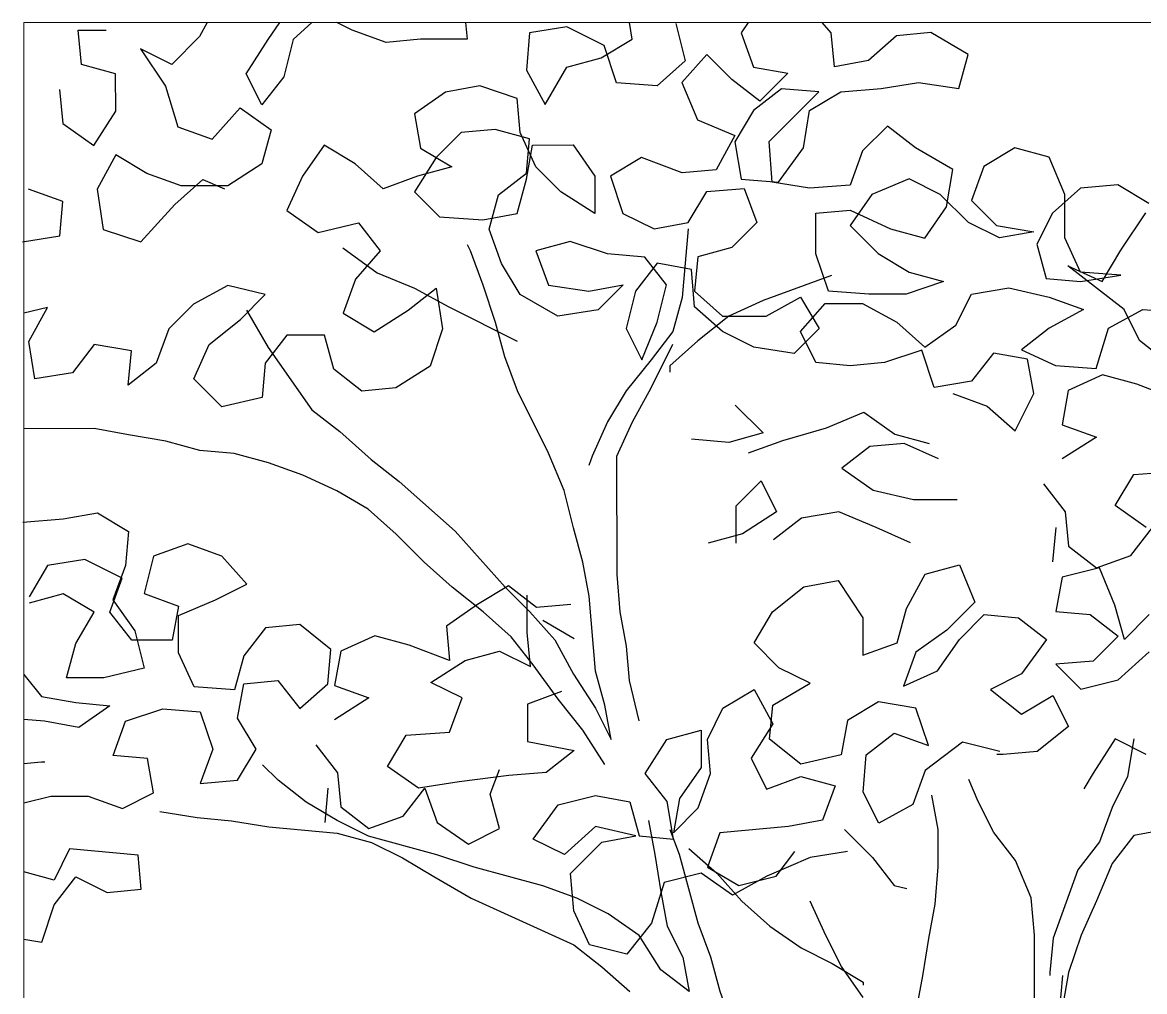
# Model space of a CAD drawing. Header units: millimetres. Extents: x 2810.5 to 2848.4, y 1624.4 to 1676.1.
# Drawn here: x 2825.743 to 2827.138, y 1652.594 to 1653.799 of the extents above; entities that cross this region are included whole.
import ezdxf

# ---------------------------------------------------------------- set-up
doc = ezdxf.new("R2010")
doc.units = ezdxf.units.MM
doc.layers.add('PROIEZIONI_projections', color=145, linetype='Continuous', lineweight=13)
doc.layers.add('VERDE_ALBERI', color=104, linetype='Continuous')

msp = doc.modelspace()

# ---------------------------------------------------------------- linework, layer by layer
at = {"layer": 'PROIEZIONI_projections'}
msp.add_lwpolyline([(2825.7446, 1653.7989), (2829.4645, 1653.7989), (2829.4645, 1651.4809), (2825.7446, 1651.4809)], close=True, dxfattribs=at)
at = {"layer": 'VERDE_ALBERI'}
for p, q in [((2825.9726, 1653.7989), (2825.9632, 1653.7816)), ((2826.0483, 1653.7778), (2826.063, 1653.7989)), ((2826.1029, 1653.7989), (2826.0793, 1653.7778)), ((2826.1528, 1653.7895), (2826.1339, 1653.7989)), ((2826.294, 1653.7989), (2826.296, 1653.778)), ((2826.4198, 1653.7936), (2826.3733, 1653.7858)), ((2826.4662, 1653.7704), (2826.4198, 1653.7936)), ((2826.5011, 1653.7782), (2826.4979, 1653.7989)), ((2826.5552, 1653.7976), (2826.5669, 1653.7512)), ((2826.6455, 1653.7989), (2826.6365, 1653.7861)), ((2826.7487, 1653.7862), (2826.7372, 1653.7989)), ((2825.8161, 1653.7466), (2825.8122, 1653.7892)), ((2825.8122, 1653.7892), (2825.8471, 1653.7892)), ((2825.9632, 1653.7816), (2825.9284, 1653.7467)), ((2826.1953, 1653.7741), (2826.1528, 1653.7895)), ((2826.2379, 1653.778), (2826.1953, 1653.7741)), ((2826.296, 1653.778), (2826.2379, 1653.778)), ((2826.3733, 1653.7858), (2826.3695, 1653.7394)), ((2826.4624, 1653.755), (2826.5011, 1653.7782)), ((2826.6365, 1653.7861), (2826.652, 1653.7435)), ((2826.7526, 1653.7436), (2826.7487, 1653.7862)), ((2826.83, 1653.7824), (2826.7952, 1653.7514)), ((2826.8725, 1653.7863), (2826.83, 1653.7824)), ((2826.919, 1653.7592), (2826.8725, 1653.7863)), ((2825.9284, 1653.7467), (2825.8896, 1653.766)), ((2825.8896, 1653.766), (2825.9206, 1653.7196)), ((2826.0212, 1653.7352), (2826.0483, 1653.7778)), ((2826.0793, 1653.7778), (2826.0677, 1653.7314)), ((2826.4818, 1653.724), (2826.4662, 1653.7704)), ((2826.4198, 1653.7433), (2826.4624, 1653.755)), ((2826.5669, 1653.7512), (2826.5321, 1653.7202)), ((2826.5939, 1653.7589), (2826.563, 1653.7241)), ((2826.6249, 1653.728), (2826.5939, 1653.7589)), ((2826.7952, 1653.7514), (2826.7526, 1653.7436)), ((2826.9074, 1653.7167), (2826.919, 1653.7592)), ((2825.8587, 1653.7351), (2825.8161, 1653.7466)), ((2826.3695, 1653.7394), (2826.3928, 1653.6968)), ((2826.3928, 1653.6968), (2826.4198, 1653.7433)), ((2826.652, 1653.7435), (2826.6946, 1653.7358)), ((2825.8588, 1653.6886), (2825.8587, 1653.7351)), ((2826.0406, 1653.6965), (2826.0212, 1653.7352)), ((2826.0677, 1653.7314), (2826.0406, 1653.6965)), ((2826.5321, 1653.7202), (2826.4818, 1653.724)), ((2826.563, 1653.7241), (2826.5824, 1653.6777)), ((2826.6598, 1653.701), (2826.6249, 1653.728)), ((2826.6946, 1653.7358), (2826.6598, 1653.701)), ((2826.8107, 1653.7166), (2826.8571, 1653.7244)), ((2826.8571, 1653.7244), (2826.9074, 1653.7167)), ((2825.7891, 1653.7156), (2825.793, 1653.6731)), ((2825.9206, 1653.7196), (2825.9362, 1653.6693)), ((2826.2689, 1653.7122), (2826.2303, 1653.6851)), ((2826.3115, 1653.72), (2826.2689, 1653.7122)), ((2826.3579, 1653.7045), (2826.3115, 1653.72)), ((2826.6869, 1653.7165), (2826.6521, 1653.6893)), ((2826.6714, 1653.6507), (2826.7333, 1653.7126)), ((2826.7333, 1653.7126), (2826.6869, 1653.7165)), ((2826.7217, 1653.6894), (2826.7604, 1653.7127)), ((2826.7604, 1653.7127), (2826.8107, 1653.7166)), ((2826.3618, 1653.662), (2826.3579, 1653.7045)), ((2825.8317, 1653.646), (2825.8588, 1653.6886)), ((2825.9788, 1653.6539), (2826.0135, 1653.6926)), ((2826.0135, 1653.6926), (2826.0523, 1653.6656)), ((2826.2303, 1653.6851), (2826.238, 1653.6425)), ((2826.6521, 1653.6893), (2826.6289, 1653.6506)), ((2826.714, 1653.643), (2826.7217, 1653.6894)), ((2825.793, 1653.6731), (2825.8317, 1653.646)), ((2825.9362, 1653.6693), (2825.9788, 1653.6539)), ((2826.5824, 1653.6777), (2826.6289, 1653.6584)), ((2826.8185, 1653.6701), (2826.7875, 1653.6392)), ((2826.8533, 1653.6431), (2826.8185, 1653.6701)), ((2826.0523, 1653.6656), (2826.0407, 1653.623)), ((2826.2883, 1653.6619), (2826.2574, 1653.6309)), ((2826.3309, 1653.6658), (2826.2883, 1653.6619)), ((2826.3735, 1653.6543), (2826.3309, 1653.6658)), ((2826.3812, 1653.6194), (2826.3618, 1653.662)), ((2826.3696, 1653.6117), (2826.3735, 1653.6543)), ((2826.6289, 1653.6584), (2826.6057, 1653.6158)), ((2826.1181, 1653.6463), (2826.091, 1653.6076)), ((2826.1568, 1653.6231), (2826.1181, 1653.6463)), ((2826.238, 1653.6425), (2826.2768, 1653.6193)), ((2826.3696, 1653.6039), (2826.3773, 1653.6465)), ((2826.3773, 1653.6465), (2826.4276, 1653.6466)), ((2826.4276, 1653.6466), (2826.4548, 1653.6079)), ((2826.6289, 1653.6506), (2826.6367, 1653.6042)), ((2826.6754, 1653.6004), (2826.6714, 1653.6507)), ((2826.6831, 1653.6004), (2826.714, 1653.643)), ((2826.7875, 1653.6392), (2826.7721, 1653.5966)), ((2826.8998, 1653.616), (2826.8533, 1653.6431)), ((2826.9772, 1653.6432), (2826.9385, 1653.6199)), ((2827.0197, 1653.6316), (2826.9772, 1653.6432)), ((2825.8588, 1653.6344), (2825.8356, 1653.5918)), ((2825.8975, 1653.6113), (2825.8588, 1653.6344)), ((2826.2574, 1653.6309), (2826.2303, 1653.5883)), ((2826.5128, 1653.6312), (2826.4741, 1653.6079)), ((2826.5631, 1653.6119), (2826.5128, 1653.6312)), ((2827.0391, 1653.5852), (2827.0197, 1653.6316)), ((2825.9401, 1653.5958), (2825.8975, 1653.6113)), ((2826.0407, 1653.623), (2825.9982, 1653.5959)), ((2826.1916, 1653.5922), (2826.1568, 1653.6231)), ((2826.2768, 1653.6193), (2826.2342, 1653.6077)), ((2826.3348, 1653.5846), (2826.3696, 1653.6117)), ((2826.4122, 1653.5885), (2826.3812, 1653.6194)), ((2826.6057, 1653.6158), (2826.5631, 1653.6119)), ((2826.8921, 1653.5696), (2826.8998, 1653.616)), ((2826.9385, 1653.6199), (2826.923, 1653.5774)), ((2825.9324, 1653.5726), (2825.9672, 1653.6036)), ((2825.9672, 1653.6036), (2825.9943, 1653.592)), ((2826.091, 1653.6076), (2826.0717, 1653.565)), ((2826.2342, 1653.6077), (2826.1916, 1653.5922)), ((2826.3581, 1653.5614), (2826.3696, 1653.6039)), ((2826.4548, 1653.6079), (2826.4548, 1653.5615)), ((2826.4741, 1653.6079), (2826.4896, 1653.5615)), ((2826.6367, 1653.6042), (2826.6831, 1653.6004)), ((2826.7218, 1653.5927), (2826.6754, 1653.6004)), ((2826.7721, 1653.5966), (2826.7218, 1653.5927)), ((2826.8456, 1653.6044), (2826.7992, 1653.585)), ((2826.8843, 1653.5851), (2826.8456, 1653.6044)), ((2827.1049, 1653.5969), (2827.0585, 1653.593)), ((2827.1436, 1653.5737), (2827.1049, 1653.5969)), ((2825.7931, 1653.5763), (2825.7505, 1653.5918)), ((2825.8356, 1653.5918), (2825.8434, 1653.5415)), ((2825.9982, 1653.5959), (2825.9401, 1653.5958)), ((2826.2303, 1653.5883), (2826.2613, 1653.5574)), ((2826.3233, 1653.542), (2826.3348, 1653.5846)), ((2826.4548, 1653.5615), (2826.4122, 1653.5885)), ((2826.5709, 1653.55), (2826.5941, 1653.5887)), ((2826.5941, 1653.5887), (2826.6405, 1653.5926)), ((2826.6405, 1653.5926), (2826.6561, 1653.55)), ((2826.7992, 1653.585), (2826.7722, 1653.5463)), ((2826.9192, 1653.5503), (2826.8843, 1653.5851)), ((2827.0585, 1653.593), (2827.0237, 1653.562)), ((2827.0392, 1653.531), (2827.0391, 1653.5852)), ((2825.7892, 1653.5338), (2825.7931, 1653.5763)), ((2825.8899, 1653.5261), (2825.9324, 1653.5726)), ((2826.865, 1653.5309), (2826.8921, 1653.5696)), ((2826.923, 1653.5774), (2826.954, 1653.5464)), ((2826.0717, 1653.565), (2826.1104, 1653.5379)), ((2826.2613, 1653.5574), (2826.3155, 1653.5536)), ((2826.3155, 1653.5536), (2826.3581, 1653.5614)), ((2826.4896, 1653.5615), (2826.5284, 1653.5422)), ((2826.7296, 1653.5617), (2826.7721, 1653.5656)), ((2826.7296, 1653.5114), (2826.7296, 1653.5617)), ((2826.7721, 1653.5656), (2826.8225, 1653.5424)), ((2827.0237, 1653.562), (2827.0044, 1653.5233)), ((2827.1088, 1653.5156), (2827.1398, 1653.5621)), ((2825.8434, 1653.5415), (2825.8899, 1653.5261)), ((2826.1104, 1653.5379), (2826.1607, 1653.5496)), ((2826.1607, 1653.5496), (2826.1878, 1653.5148)), ((2826.3388, 1653.4994), (2826.3233, 1653.542)), ((2826.5284, 1653.5422), (2826.5709, 1653.55)), ((2826.5709, 1653.5422), (2826.5633, 1653.4571)), ((2826.6561, 1653.55), (2826.6251, 1653.519)), ((2826.7722, 1653.5463), (2826.807, 1653.5115)), ((2826.8225, 1653.5424), (2826.865, 1653.5309)), ((2826.9579, 1653.531), (2826.9192, 1653.5503)), ((2826.954, 1653.5464), (2827.0005, 1653.5387)), ((2825.7428, 1653.526), (2825.7892, 1653.5338)), ((2827.0005, 1653.5387), (2826.9579, 1653.531)), ((2827.0586, 1653.4885), (2827.0392, 1653.531)), ((2826.1414, 1653.5186), (2826.184, 1653.4877)), ((2826.1878, 1653.5148), (2826.1569, 1653.4799)), ((2826.3001, 1653.5149), (2826.2962, 1653.5226)), ((2826.3156, 1653.4723), (2826.3001, 1653.5149)), ((2826.4239, 1653.5266), (2826.3813, 1653.515)), ((2826.3813, 1653.515), (2826.3969, 1653.4724)), ((2826.4703, 1653.5112), (2826.4239, 1653.5266)), ((2826.6251, 1653.519), (2826.5826, 1653.5074)), ((2827.0044, 1653.5233), (2827.016, 1653.4807)), ((2827.0857, 1653.4769), (2827.1088, 1653.5156)), ((2826.362, 1653.4608), (2826.3388, 1653.4994)), ((2826.5168, 1653.5073), (2826.4703, 1653.5112)), ((2826.5323, 1653.4996), (2826.5052, 1653.4648)), ((2826.5439, 1653.4725), (2826.5168, 1653.5073)), ((2826.5748, 1653.4919), (2826.5323, 1653.4996)), ((2826.5826, 1653.5074), (2826.5787, 1653.4648)), ((2826.7451, 1653.465), (2826.7296, 1653.5114)), ((2826.807, 1653.5115), (2826.8457, 1653.4883)), ((2826.184, 1653.4877), (2826.2305, 1653.4684)), ((2826.5788, 1653.4455), (2826.5748, 1653.4919)), ((2826.8457, 1653.4883), (2826.8883, 1653.4767)), ((2827.1128, 1653.4421), (2827.0431, 1653.4962)), ((2827.0431, 1653.4962), (2827.0857, 1653.4769)), ((2827.1089, 1653.4847), (2827.0586, 1653.4885)), ((2825.9983, 1653.472), (2825.9557, 1653.4488)), ((2826.0447, 1653.4605), (2825.9983, 1653.472)), ((2826.1569, 1653.4799), (2826.1415, 1653.4373)), ((2826.3311, 1653.4259), (2826.3156, 1653.4723)), ((2826.3969, 1653.4724), (2826.4472, 1653.4647)), ((2826.4472, 1653.4647), (2826.4897, 1653.4725)), ((2826.4897, 1653.4725), (2826.4588, 1653.4415)), ((2826.5323, 1653.4261), (2826.5439, 1653.4725)), ((2826.749, 1653.4843), (2826.6639, 1653.4533)), ((2826.8883, 1653.4767), (2826.8419, 1653.4612)), ((2827.016, 1653.4807), (2827.0586, 1653.4769)), ((2827.0586, 1653.4769), (2827.1089, 1653.4847)), ((2826.0138, 1653.4295), (2826.0447, 1653.4605)), ((2826.2227, 1653.4413), (2826.2575, 1653.4684)), ((2826.2305, 1653.4684), (2826.273, 1653.4452)), ((2826.2575, 1653.4684), (2826.2653, 1653.4181)), ((2826.4085, 1653.4337), (2826.362, 1653.4608)), ((2826.5052, 1653.4648), (2826.4936, 1653.4183)), ((2826.5633, 1653.4571), (2826.5517, 1653.4145)), ((2826.5787, 1653.4648), (2826.6136, 1653.4339)), ((2826.6678, 1653.4339), (2826.7103, 1653.4572)), ((2826.7103, 1653.4572), (2826.7336, 1653.4185)), ((2826.7954, 1653.4612), (2826.7451, 1653.465)), ((2826.8419, 1653.4612), (2826.7954, 1653.4612)), ((2826.9038, 1653.4226), (2826.9231, 1653.4613)), ((2826.9231, 1653.4613), (2826.9696, 1653.4691)), ((2826.9696, 1653.4691), (2827.0199, 1653.4575)), ((2827.0199, 1653.4575), (2827.0625, 1653.4421)), ((2825.7738, 1653.4447), (2825.7446, 1653.4374)), ((2825.7507, 1653.4022), (2825.7738, 1653.4447)), ((2825.9557, 1653.4488), (2825.9248, 1653.4178)), ((2826.273, 1653.4452), (2826.3582, 1653.4027)), ((2826.6136, 1653.4146), (2826.5788, 1653.4455)), ((2826.6639, 1653.4533), (2826.6213, 1653.4339)), ((2826.7104, 1653.4146), (2826.7413, 1653.4495)), ((2826.7413, 1653.4495), (2826.7877, 1653.4495)), ((2826.7877, 1653.4495), (2826.8303, 1653.4264)), ((2825.9751, 1653.3985), (2826.0138, 1653.4295)), ((2826.0215, 1653.4411), (2826.0486, 1653.3947)), ((2826.1415, 1653.4373), (2826.1802, 1653.4142)), ((2826.1802, 1653.4142), (2826.2227, 1653.4413)), ((2826.4588, 1653.4415), (2826.4085, 1653.4337)), ((2826.6213, 1653.4339), (2826.5827, 1653.4029)), ((2826.6136, 1653.4339), (2826.6678, 1653.4339)), ((2827.0625, 1653.4421), (2827.0199, 1653.4188)), ((2827.0935, 1653.4189), (2827.136, 1653.4421)), ((2827.1322, 1653.4034), (2827.1128, 1653.4421)), ((2827.136, 1653.4421), (2827.1902, 1653.4383)), ((2825.9248, 1653.4178), (2825.9093, 1653.3752)), ((2826.2653, 1653.4181), (2826.2499, 1653.3717)), ((2826.3428, 1653.3833), (2826.3311, 1653.4259)), ((2826.4936, 1653.4183), (2826.513, 1653.3796)), ((2826.513, 1653.3796), (2826.5323, 1653.4261)), ((2826.7336, 1653.4185), (2826.7026, 1653.3875)), ((2826.8303, 1653.4264), (2826.8652, 1653.3954)), ((2826.8652, 1653.3954), (2826.9038, 1653.4226)), ((2827.0199, 1653.4188), (2826.9851, 1653.3917)), ((2827.078, 1653.3685), (2827.0935, 1653.4189)), ((2825.7584, 1653.3557), (2825.7507, 1653.4022)), ((2826.0718, 1653.4102), (2826.0448, 1653.3753)), ((2826.1183, 1653.4102), (2826.0718, 1653.4102)), ((2826.1299, 1653.3677), (2826.1183, 1653.4102)), ((2826.5517, 1653.4145), (2826.5246, 1653.3796)), ((2826.5827, 1653.4029), (2826.5479, 1653.3719)), ((2826.6523, 1653.3952), (2826.6136, 1653.4146)), ((2826.7297, 1653.376), (2826.7104, 1653.4146)), ((2827.1709, 1653.3725), (2827.1322, 1653.4034)), ((2825.8319, 1653.3984), (2825.8049, 1653.3635)), ((2825.8784, 1653.3907), (2825.8319, 1653.3984)), ((2825.8745, 1653.3481), (2825.8784, 1653.3907)), ((2825.9558, 1653.3559), (2825.9751, 1653.3985)), ((2826.0486, 1653.3947), (2826.1029, 1653.3173)), ((2826.5247, 1653.3448), (2826.5517, 1653.399)), ((2826.7026, 1653.3875), (2826.6523, 1653.3952)), ((2826.8613, 1653.3916), (2826.8149, 1653.376)), ((2826.8768, 1653.3451), (2826.8613, 1653.3916)), ((2826.9503, 1653.3878), (2826.9232, 1653.3529)), ((2826.9929, 1653.3801), (2826.9503, 1653.3878)), ((2826.9851, 1653.3917), (2827.0277, 1653.3724)), ((2825.9093, 1653.3752), (2825.8745, 1653.3481)), ((2826.0448, 1653.3753), (2826.041, 1653.3328)), ((2826.3583, 1653.3408), (2826.3428, 1653.3833)), ((2826.5246, 1653.3796), (2826.4937, 1653.3409)), ((2826.7723, 1653.3721), (2826.7297, 1653.376)), ((2826.8149, 1653.376), (2826.7723, 1653.3721)), ((2827.0007, 1653.3375), (2826.9929, 1653.3801)), ((2825.8049, 1653.3635), (2825.7584, 1653.3557)), ((2826.1648, 1653.3406), (2826.1299, 1653.3677)), ((2826.2499, 1653.3717), (2826.2073, 1653.3445)), ((2826.5479, 1653.3719), (2826.5479, 1653.3642)), ((2827.0277, 1653.3724), (2827.078, 1653.3685)), ((2827.0861, 1653.3607), (2827.0435, 1653.3413)), ((2827.1287, 1653.3492), (2827.0861, 1653.3607)), ((2825.9907, 1653.3211), (2825.9558, 1653.3559)), ((2826.9232, 1653.3529), (2826.8768, 1653.3451)), ((2827.179, 1653.3299), (2827.1287, 1653.3492)), ((2826.041, 1653.3328), (2825.9907, 1653.3211)), ((2826.2073, 1653.3445), (2826.1648, 1653.3406)), ((2826.397, 1653.2634), (2826.3583, 1653.3408)), ((2826.4937, 1653.3409), (2826.4705, 1653.3022)), ((2826.5015, 1653.3022), (2826.5247, 1653.3448)), ((2826.9, 1653.3374), (2826.9426, 1653.322)), ((2826.9775, 1653.2911), (2827.0007, 1653.3375)), ((2827.0435, 1653.3413), (2827.0358, 1653.2988)), ((2826.6291, 1653.3233), (2826.6639, 1653.2885)), ((2826.9426, 1653.322), (2826.9775, 1653.2911)), ((2826.1029, 1653.3173), (2826.1377, 1653.2903)), ((2826.7426, 1653.2949), (2826.7891, 1653.3142)), ((2826.7891, 1653.3142), (2826.8278, 1653.2872)), ((2825.832, 1653.2939), (2825.7446, 1653.2938)), ((2825.8746, 1653.2862), (2825.832, 1653.2939)), ((2826.1377, 1653.2903), (2826.1765, 1653.2555)), ((2826.4705, 1653.3022), (2826.4512, 1653.2596)), ((2826.4822, 1653.2596), (2826.5015, 1653.3022)), ((2826.6885, 1653.2793), (2826.7426, 1653.2949)), ((2827.0358, 1653.2988), (2827.0784, 1653.2833)), ((2825.921, 1653.2785), (2825.8746, 1653.2862)), ((2825.9636, 1653.2669), (2825.921, 1653.2785)), ((2826.6214, 1653.2768), (2826.5749, 1653.2807)), ((2826.6639, 1653.2885), (2826.6214, 1653.2768)), ((2826.6459, 1653.2638), (2826.6885, 1653.2793)), ((2826.8394, 1653.2756), (2826.7968, 1653.2717)), ((2826.8278, 1653.2872), (2826.8704, 1653.2756)), ((2826.882, 1653.2563), (2826.8394, 1653.2756)), ((2827.0784, 1653.2833), (2827.0359, 1653.2562)), ((2826.0062, 1653.2631), (2825.9636, 1653.2669)), ((2826.0488, 1653.2515), (2826.0062, 1653.2631)), ((2826.4164, 1653.217), (2826.397, 1653.2634)), ((2826.7968, 1653.2717), (2826.762, 1653.2446)), ((2826.0914, 1653.2361), (2826.0488, 1653.2515)), ((2826.1765, 1653.2555), (2826.2113, 1653.2284)), ((2826.4512, 1653.2596), (2826.4474, 1653.248)), ((2826.4823, 1653.1126), (2826.4822, 1653.2596)), ((2826.1339, 1653.2168), (2826.0914, 1653.2361)), ((2826.762, 1653.2446), (2826.8008, 1653.2175)), ((2827.1017, 1653.1982), (2827.1249, 1653.2369)), ((2827.1249, 1653.2369), (2827.1791, 1653.2409)), ((2826.2113, 1653.2284), (2826.281, 1653.1666)), ((2826.6305, 1653.198), (2826.6614, 1653.229)), ((2826.6614, 1653.229), (2826.6808, 1653.1903)), ((2827.0127, 1653.2252), (2827.0398, 1653.1904)), ((2826.1727, 1653.1936), (2826.1339, 1653.2168)), ((2826.4281, 1653.1706), (2826.4164, 1653.217)), ((2826.8008, 1653.2175), (2826.8511, 1653.2059)), ((2826.8511, 1653.2059), (2826.9053, 1653.206)), ((2826.2075, 1653.1626), (2826.1727, 1653.1936)), ((2826.6306, 1653.1516), (2826.6305, 1653.198)), ((2827.1404, 1653.1712), (2827.1017, 1653.1982)), ((2825.7431, 1653.1777), (2825.7934, 1653.1816)), ((2825.7934, 1653.1816), (2825.836, 1653.1894)), ((2825.836, 1653.1894), (2825.8747, 1653.1662)), ((2826.6808, 1653.1903), (2826.6383, 1653.1632)), ((2826.7118, 1653.1826), (2826.677, 1653.1555)), ((2826.7582, 1653.1904), (2826.7118, 1653.1826)), ((2826.8047, 1653.1711), (2826.7582, 1653.1904)), ((2827.0398, 1653.1904), (2827.0437, 1653.1479)), ((2825.8747, 1653.1662), (2825.8709, 1653.1236)), ((2826.281, 1653.1666), (2826.343, 1653.097)), ((2826.4397, 1653.128), (2826.4281, 1653.1706)), ((2826.8473, 1653.1518), (2826.8047, 1653.1711)), ((2827.0244, 1653.1285), (2827.0282, 1653.1711)), ((2827.1211, 1653.1363), (2827.1482, 1653.1712)), ((2825.9483, 1653.1508), (2825.9057, 1653.1353)), ((2825.9908, 1653.1354), (2825.9483, 1653.1508)), ((2826.2424, 1653.1278), (2826.2075, 1653.1626)), ((2826.6383, 1653.1632), (2826.5957, 1653.1515)), ((2827.0437, 1653.1479), (2827.0786, 1653.1208)), ((2827.0786, 1653.1208), (2827.1211, 1653.1363)), ((2825.7741, 1653.1236), (2825.751, 1653.0848)), ((2825.8206, 1653.1313), (2825.7741, 1653.1236)), ((2825.867, 1653.1082), (2825.8206, 1653.1313)), ((2825.8709, 1653.1236), (2825.8554, 1653.0811)), ((2825.9057, 1653.1353), (2825.8941, 1653.0888)), ((2826.0218, 1653.1006), (2825.9908, 1653.1354)), ((2826.2772, 1653.0969), (2826.2424, 1653.1278)), ((2826.4475, 1653.0855), (2826.4397, 1653.128)), ((2826.8654, 1653.1129), (2826.908, 1653.1246)), ((2826.908, 1653.1246), (2826.9274, 1653.0782)), ((2825.8516, 1653.0656), (2825.867, 1653.1082)), ((2826.4862, 1653.0662), (2826.4823, 1653.1126)), ((2826.8422, 1653.0704), (2826.8654, 1653.1129)), ((2827.0357, 1653.1092), (2827.028, 1653.0667)), ((2827.0821, 1653.1209), (2827.0357, 1653.1092)), ((2827.1015, 1653.0745), (2827.0821, 1653.1209)), ((2825.9831, 1653.0812), (2826.0218, 1653.1006)), ((2826.316, 1653.066), (2826.2772, 1653.0969)), ((2826.3475, 1653.0986), (2826.3088, 1653.0753)), ((2826.343, 1653.097), (2826.374, 1653.0661)), ((2826.3823, 1653.0715), (2826.3475, 1653.0986)), ((2826.6758, 1653.0663), (2826.7145, 1653.0973)), ((2826.7145, 1653.0973), (2826.7571, 1653.1051)), ((2826.7571, 1653.1051), (2826.7881, 1653.0587)), ((2825.7935, 1653.0887), (2825.751, 1653.0771)), ((2825.8322, 1653.0656), (2825.7935, 1653.0887)), ((2825.8554, 1653.0811), (2825.8826, 1653.0424)), ((2825.8941, 1653.0888), (2825.9367, 1653.0734)), ((2825.9367, 1653.0618), (2825.9831, 1653.0812)), ((2826.3707, 1653.0406), (2826.3707, 1653.087)), ((2826.4553, 1652.9926), (2826.4475, 1653.0855)), ((2825.9367, 1653.0734), (2825.929, 1653.0308)), ((2826.3088, 1653.0753), (2826.2701, 1653.0482)), ((2826.4249, 1653.0754), (2826.3823, 1653.0715)), ((2826.6527, 1653.0276), (2826.6758, 1653.0663)), ((2826.8307, 1653.0278), (2826.8422, 1653.0704)), ((2826.9274, 1653.0782), (2826.8926, 1653.0433)), ((2827.028, 1653.0667), (2827.0706, 1653.0628)), ((2827.1132, 1653.0319), (2827.1015, 1653.0745)), ((2825.8091, 1653.0268), (2825.8322, 1653.0656)), ((2825.8787, 1653.0308), (2825.8516, 1653.0656)), ((2825.9368, 1653.0153), (2825.9367, 1653.0618)), ((2826.3508, 1653.0351), (2826.316, 1653.066)), ((2826.374, 1653.0661), (2826.405, 1653.0313)), ((2826.3901, 1653.056), (2826.4288, 1653.0329)), ((2826.494, 1653.0236), (2826.4862, 1653.0662)), ((2826.7881, 1653.0587), (2826.7881, 1653.0123)), ((2826.9081, 1653.0317), (2826.939, 1653.0627)), ((2826.939, 1653.0627), (2826.9816, 1653.0589)), ((2826.9816, 1653.0589), (2827.0164, 1653.0318)), ((2827.0706, 1653.0628), (2827.1054, 1653.0358)), ((2827.1441, 1653.0629), (2827.1132, 1653.0319)), ((2825.8826, 1653.0424), (2825.8942, 1652.996)), ((2826.0451, 1653.0464), (2826.018, 1653.0116)), ((2826.0877, 1653.0503), (2826.0451, 1653.0464)), ((2826.1264, 1653.0194), (2826.0877, 1653.0503)), ((2826.2701, 1653.0482), (2826.274, 1653.0056)), ((2826.3746, 1652.998), (2826.3707, 1653.0406)), ((2826.8926, 1653.0433), (2826.8539, 1653.0162)), ((2825.7975, 1652.9843), (2825.8091, 1653.0268)), ((2825.929, 1653.0308), (2825.8787, 1653.0308)), ((2826.1811, 1653.0365), (2826.1386, 1653.0171)), ((2826.2237, 1653.0249), (2826.1811, 1653.0365)), ((2826.274, 1653.0056), (2826.2237, 1653.0249)), ((2826.3779, 1653.0003), (2826.3508, 1653.0351)), ((2826.405, 1653.0313), (2826.4283, 1652.9887)), ((2826.6836, 1652.9967), (2826.6527, 1653.0276)), ((2826.7881, 1653.0123), (2826.8307, 1653.0278)), ((2826.881, 1652.993), (2826.9081, 1653.0317)), ((2827.0164, 1653.0318), (2826.9855, 1652.9892)), ((2827.1054, 1653.0358), (2827.0745, 1653.0048)), ((2825.9562, 1652.9728), (2825.9368, 1653.0153)), ((2826.018, 1653.0116), (2826.0065, 1652.969)), ((2826.1226, 1652.9768), (2826.1264, 1653.0194)), ((2826.1386, 1653.0171), (2826.1309, 1652.9745)), ((2826.2934, 1653.0057), (2826.3359, 1653.0173)), ((2826.3359, 1653.0173), (2826.3746, 1652.998)), ((2826.4979, 1652.981), (2826.494, 1653.0236)), ((2826.8539, 1653.0162), (2826.8385, 1652.9736)), ((2827.1055, 1652.9816), (2827.1441, 1653.0165)), ((2826.2508, 1652.9785), (2826.2934, 1653.0057)), ((2826.4089, 1652.9577), (2826.3779, 1653.0003)), ((2826.7224, 1652.9774), (2826.6836, 1652.9967)), ((2827.0745, 1653.0048), (2827.0281, 1653.0009)), ((2827.0281, 1653.0009), (2827.059, 1652.9699)), ((2825.7446, 1652.9884), (2825.7665, 1652.961)), ((2825.8439, 1652.9843), (2825.7975, 1652.9843)), ((2825.8942, 1652.996), (2825.8439, 1652.9843)), ((2826.4283, 1652.9887), (2826.4554, 1652.9462)), ((2826.467, 1652.95), (2826.4553, 1652.9926)), ((2826.8385, 1652.9736), (2826.881, 1652.993)), ((2826.9855, 1652.9892), (2826.9468, 1652.9698)), ((2826.0065, 1652.969), (2825.9562, 1652.9728)), ((2826.0104, 1652.9341), (2826.0181, 1652.9767)), ((2826.0181, 1652.9767), (2826.0606, 1652.9806)), ((2826.0606, 1652.9806), (2826.0878, 1652.9458)), ((2826.0878, 1652.9458), (2826.1226, 1652.9768)), ((2826.1309, 1652.9745), (2826.1734, 1652.9591)), ((2826.2895, 1652.9592), (2826.2508, 1652.9785)), ((2826.5096, 1652.9307), (2826.4979, 1652.981)), ((2826.614, 1652.9463), (2826.6527, 1652.9696)), ((2826.6527, 1652.9696), (2826.676, 1652.927)), ((2826.676, 1652.9502), (2826.7224, 1652.9774)), ((2826.9468, 1652.9698), (2826.9855, 1652.9389)), ((2827.059, 1652.9699), (2827.1055, 1652.9816)), ((2825.7665, 1652.961), (2825.8091, 1652.9533)), ((2826.1734, 1652.9591), (2826.1309, 1652.932)), ((2826.2741, 1652.9166), (2826.2895, 1652.9592)), ((2826.4134, 1652.9671), (2826.3708, 1652.9515)), ((2826.4399, 1652.9191), (2826.4089, 1652.9577)), ((2826.9855, 1652.9389), (2827.0242, 1652.9622)), ((2827.0242, 1652.9622), (2827.0436, 1652.9235)), ((2825.8091, 1652.9533), (2825.8517, 1652.9495)), ((2825.8517, 1652.9495), (2825.813, 1652.9224)), ((2825.8711, 1652.9302), (2825.9175, 1652.9457)), ((2825.9175, 1652.9457), (2825.9639, 1652.9418)), ((2825.9639, 1652.9418), (2825.9794, 1652.8954)), ((2826.3708, 1652.9515), (2826.3709, 1652.9051)), ((2826.4554, 1652.9462), (2826.4748, 1652.9075)), ((2826.4748, 1652.9075), (2826.467, 1652.95)), ((2826.5947, 1652.9076), (2826.614, 1652.9463)), ((2826.6721, 1652.9077), (2826.676, 1652.9502)), ((2826.8075, 1652.9542), (2826.7688, 1652.931)), ((2826.854, 1652.9465), (2826.8075, 1652.9542)), ((2826.8695, 1652.9001), (2826.854, 1652.9465)), ((2825.7704, 1652.9301), (2825.7446, 1652.9324)), ((2825.813, 1652.9224), (2825.7704, 1652.9301)), ((2825.8556, 1652.8876), (2825.8711, 1652.9302)), ((2826.0336, 1652.8955), (2826.0104, 1652.9341)), ((2826.676, 1652.927), (2826.6489, 1652.8844)), ((2826.7688, 1652.931), (2826.7611, 1652.8884)), ((2826.1967, 1652.874), (2826.2199, 1652.9127)), ((2826.2199, 1652.9127), (2826.2741, 1652.9166)), ((2826.4671, 1652.8765), (2826.4399, 1652.9191)), ((2826.5444, 1652.9075), (2826.587, 1652.9192)), ((2826.587, 1652.9192), (2826.587, 1652.8728)), ((2826.7921, 1652.8884), (2826.8269, 1652.9155)), ((2826.8269, 1652.9155), (2826.8695, 1652.9001)), ((2827.0436, 1652.9235), (2827.0049, 1652.8925)), ((2826.1077, 1652.901), (2826.1348, 1652.8662)), ((2826.3709, 1652.9051), (2826.4289, 1652.8936)), ((2826.5174, 1652.865), (2826.5444, 1652.9075)), ((2826.5986, 1652.865), (2826.5947, 1652.9076)), ((2826.7108, 1652.8767), (2826.6721, 1652.9077)), ((2826.9121, 1652.904), (2826.8656, 1652.8691)), ((2826.9585, 1652.8924), (2826.9121, 1652.904)), ((2827.1017, 1652.9081), (2827.0746, 1652.8655)), ((2827.1404, 1652.8887), (2827.1017, 1652.9081)), ((2827.1249, 1652.9081), (2827.1172, 1652.8616)), ((2825.8982, 1652.8837), (2825.8556, 1652.8876)), ((2825.9794, 1652.8954), (2825.964, 1652.8528)), ((2826.0104, 1652.8568), (2826.0336, 1652.8955)), ((2826.4289, 1652.8936), (2826.3941, 1652.8664)), ((2826.7611, 1652.8884), (2826.7108, 1652.8767)), ((2826.7883, 1652.842), (2826.7921, 1652.8884)), ((2826.9624, 1652.8886), (2826.9546, 1652.8886)), ((2827.0049, 1652.8925), (2826.9624, 1652.8886)), ((2825.7446, 1652.8777), (2825.7666, 1652.8797)), ((2825.7666, 1652.8797), (2825.7705, 1652.8798)), ((2825.906, 1652.8412), (2825.8982, 1652.8837)), ((2826.0607, 1652.8568), (2826.0414, 1652.8761)), ((2826.2355, 1652.8469), (2826.1967, 1652.874)), ((2826.587, 1652.8728), (2826.56, 1652.834)), ((2826.6489, 1652.8844), (2826.6683, 1652.8457)), ((2826.1348, 1652.8662), (2826.1387, 1652.8236)), ((2826.3477, 1652.8625), (2826.2858, 1652.8547)), ((2826.3245, 1652.8393), (2826.3361, 1652.8703)), ((2826.3941, 1652.8664), (2826.3477, 1652.8625)), ((2826.5445, 1652.8302), (2826.5174, 1652.865)), ((2826.5832, 1652.8224), (2826.5986, 1652.865)), ((2826.6683, 1652.8457), (2826.7109, 1652.8613)), ((2826.7109, 1652.8613), (2826.7534, 1652.8497)), ((2826.8656, 1652.8691), (2826.8502, 1652.8266)), ((2826.9315, 1652.8305), (2826.9198, 1652.8576)), ((2827.0746, 1652.8655), (2827.063, 1652.8461)), ((2827.1172, 1652.8616), (2827.0979, 1652.8229)), ((2825.964, 1652.8528), (2826.0104, 1652.8568)), ((2826.0956, 1652.8297), (2826.0607, 1652.8568)), ((2826.1194, 1652.8043), (2826.1232, 1652.8468)), ((2826.2161, 1652.8121), (2826.2432, 1652.8469)), ((2826.2858, 1652.8547), (2826.2355, 1652.8469)), ((2826.2432, 1652.8469), (2826.2587, 1652.8044)), ((2826.7534, 1652.8497), (2826.738, 1652.8071)), ((2825.7446, 1652.8287), (2825.7783, 1652.8372)), ((2825.7783, 1652.8372), (2825.8247, 1652.8372)), ((2825.8247, 1652.8372), (2825.8673, 1652.8218)), ((2825.8673, 1652.8218), (2825.906, 1652.8412)), ((2826.1343, 1652.8066), (2826.0956, 1652.8297)), ((2826.3361, 1652.7967), (2826.3245, 1652.8393)), ((2826.4091, 1652.8262), (2826.4555, 1652.8378)), ((2826.4555, 1652.8378), (2826.4981, 1652.8301)), ((2826.4981, 1652.8301), (2826.5097, 1652.7876)), ((2826.5523, 1652.7837), (2826.5445, 1652.8302)), ((2826.56, 1652.834), (2826.5523, 1652.7915)), ((2826.8077, 1652.8033), (2826.7883, 1652.842)), ((2826.8734, 1652.8382), (2826.8812, 1652.7956)), ((2826.9509, 1652.7918), (2826.9315, 1652.8305)), ((2825.9137, 1652.818), (2825.9602, 1652.8103)), ((2826.1387, 1652.8236), (2826.1736, 1652.7966)), ((2826.3781, 1652.7836), (2826.4091, 1652.8262)), ((2826.5523, 1652.7915), (2826.5832, 1652.8224)), ((2826.8502, 1652.8266), (2826.8077, 1652.8033)), ((2827.0979, 1652.8229), (2827.0824, 1652.7803)), ((2825.9602, 1652.8103), (2826.0027, 1652.8064)), ((2826.0027, 1652.8064), (2826.0492, 1652.7987)), ((2826.173, 1652.7872), (2826.1343, 1652.8066)), ((2826.1736, 1652.7966), (2826.2161, 1652.8121)), ((2826.2587, 1652.8044), (2826.2974, 1652.7773)), ((2826.5213, 1652.8069), (2826.5291, 1652.7644)), ((2826.738, 1652.8071), (2826.6954, 1652.7993)), ((2826.0492, 1652.7987), (2826.1343, 1652.7911)), ((2826.1343, 1652.7911), (2826.1769, 1652.7795)), ((2826.2582, 1652.7641), (2826.173, 1652.7872)), ((2826.2974, 1652.7773), (2826.3361, 1652.7967)), ((2826.4555, 1652.7991), (2826.4168, 1652.7643)), ((2826.5058, 1652.7876), (2826.4555, 1652.7991)), ((2826.4633, 1652.7798), (2826.5058, 1652.7876)), ((2826.5097, 1652.7876), (2826.5523, 1652.7837)), ((2826.56, 1652.7644), (2826.5484, 1652.7953)), ((2826.6103, 1652.7915), (2826.5949, 1652.7489)), ((2826.6954, 1652.7993), (2826.6103, 1652.7915)), ((2826.7651, 1652.7955), (2826.8, 1652.7607)), ((2826.8812, 1652.7956), (2826.8812, 1652.7492)), ((2826.978, 1652.757), (2826.9509, 1652.7918)), ((2827.125, 1652.7881), (2827.0979, 1652.7533)), ((2827.1676, 1652.7959), (2827.125, 1652.7881)), ((2826.1769, 1652.7795), (2826.2156, 1652.7602)), ((2826.4168, 1652.7643), (2826.3781, 1652.7836)), ((2826.4246, 1652.741), (2826.4633, 1652.7798)), ((2827.0824, 1652.7803), (2827.0554, 1652.7455)), ((2825.8015, 1652.7714), (2825.7822, 1652.7327)), ((2825.8867, 1652.7638), (2825.8015, 1652.7714)), ((2825.8906, 1652.7212), (2825.8867, 1652.7638)), ((2826.2156, 1652.7602), (2826.2543, 1652.737)), ((2826.3046, 1652.7487), (2826.2582, 1652.7641)), ((2826.5291, 1652.7644), (2826.5369, 1652.7179)), ((2826.5833, 1652.6793), (2826.56, 1652.7644)), ((2826.5716, 1652.7721), (2826.6065, 1652.7412)), ((2826.7226, 1652.7607), (2826.6684, 1652.7374)), ((2826.68, 1652.7374), (2826.7032, 1652.7684)), ((2826.769, 1652.7684), (2826.7226, 1652.7607)), ((2826.8, 1652.7607), (2826.8271, 1652.7259)), ((2826.3898, 1652.7255), (2826.3046, 1652.7487)), ((2826.5949, 1652.7489), (2826.6336, 1652.7258)), ((2826.8812, 1652.7492), (2826.8774, 1652.7028)), ((2826.9974, 1652.7106), (2826.978, 1652.757)), ((2827.0554, 1652.7455), (2827.0245, 1652.6603)), ((2827.0979, 1652.7533), (2827.0786, 1652.7068)), ((2825.7822, 1652.7327), (2825.7446, 1652.7429)), ((2825.7823, 1652.7018), (2825.8093, 1652.7366)), ((2825.8093, 1652.7366), (2825.848, 1652.7173)), ((2826.2543, 1652.737), (2826.3008, 1652.71)), ((2826.4285, 1652.6946), (2826.4246, 1652.741)), ((2826.5871, 1652.7412), (2826.5407, 1652.7295)), ((2826.6259, 1652.7141), (2826.5871, 1652.7412)), ((2826.6065, 1652.7412), (2826.6375, 1652.7064)), ((2826.6684, 1652.7374), (2826.6259, 1652.7141)), ((2826.6336, 1652.7258), (2826.68, 1652.7374)), ((2825.848, 1652.7173), (2825.8906, 1652.7212)), ((2826.4324, 1652.7101), (2826.3898, 1652.7255)), ((2826.5407, 1652.7295), (2826.5253, 1652.6792)), ((2826.5369, 1652.7179), (2826.5446, 1652.6754)), ((2826.8271, 1652.7259), (2826.8426, 1652.7221)), ((2826.3008, 1652.71), (2826.4286, 1652.652)), ((2826.4711, 1652.6908), (2826.4324, 1652.7101)), ((2826.6375, 1652.7064), (2826.6723, 1652.6755)), ((2826.742, 1652.6639), (2826.7226, 1652.7065)), ((2827.0013, 1652.6642), (2826.9974, 1652.7106)), ((2827.0786, 1652.7068), (2827.0593, 1652.6642)), ((2825.7668, 1652.6553), (2825.7823, 1652.7018)), ((2826.4479, 1652.6521), (2826.4285, 1652.6946)), ((2826.5098, 1652.6637), (2826.4711, 1652.6908)), ((2826.8774, 1652.7028), (2826.8697, 1652.6602)), ((2826.5253, 1652.6792), (2826.4944, 1652.6405)), ((2826.5988, 1652.6367), (2826.5833, 1652.6793)), ((2826.6723, 1652.6755), (2826.7111, 1652.6484)), ((2826.5369, 1652.6212), (2826.5098, 1652.6637)), ((2826.5446, 1652.6754), (2826.564, 1652.6367)), ((2826.7614, 1652.6253), (2826.742, 1652.6639)), ((2827.0014, 1652.5674), (2827.0013, 1652.6642)), ((2827.0593, 1652.6642), (2827.0439, 1652.6178)), ((2825.7446, 1652.6593), (2825.7668, 1652.6553)), ((2826.4286, 1652.652), (2826.4634, 1652.625)), ((2826.4944, 1652.6405), (2826.4479, 1652.6521)), ((2826.7111, 1652.6484), (2826.7498, 1652.6291)), ((2826.8697, 1652.6602), (2826.862, 1652.6137)), ((2827.0245, 1652.6603), (2827.0207, 1652.6178)), ((2826.564, 1652.6367), (2826.5718, 1652.5941)), ((2826.6105, 1652.5942), (2826.5988, 1652.6367)), ((2826.4634, 1652.625), (2826.4983, 1652.5941)), ((2826.5718, 1652.5941), (2826.5369, 1652.6212)), ((2826.7498, 1652.6291), (2826.7885, 1652.6059)), ((2826.7885, 1652.5866), (2826.7614, 1652.6253)), ((2826.7885, 1652.6059), (2826.7885, 1652.6021)), ((2826.862, 1652.6137), (2826.8466, 1652.5286)), ((2827.0207, 1652.6178), (2827.0207, 1652.6139)), ((2827.0361, 1652.6139), (2827.0323, 1652.5675)), ((2827.0439, 1652.6178), (2827.0362, 1652.5752)), ((2826.626, 1652.5516), (2826.6105, 1652.5942))]:
    msp.add_line(p, q, dxfattribs=at)

doc.saveas('drawing.dxf')
